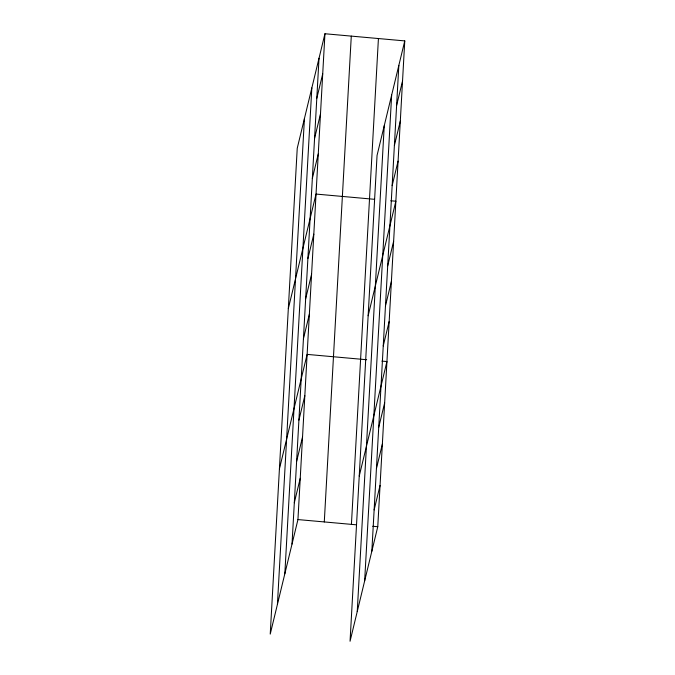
<?xml version="1.0" encoding="UTF-8"?>
<svg xmlns="http://www.w3.org/2000/svg" width="675" height="675" viewBox="0 0 675 675"><rect width="100%" height="100%" fill="white"/><g stroke="black" fill="none" stroke-linecap="round" stroke-linejoin="round"><path stroke-width="1.01" d="M277.425 604.378L304.425 118.555M284.833 573.767L311.833 87.936M292.022 544.05L319.022 58.227M324.945 33.75L297.236 148.272L270.236 634.095L297.945 519.573L324.945 33.75L404.764 40.905L377.764 526.728L350.055 641.25L377.055 155.427L404.764 40.905M324.287 521.935L351.287 36.112M351.422 524.374L378.422 38.542M357.244 611.533L384.244 125.71M364.652 580.922L391.652 95.091M371.841 551.205L398.841 65.382M316.794 98.305L322.718 73.828M314.567 138.383L320.49 113.915M312.339 178.462L318.262 153.993M288.326 308.593L316.035 194.071L374.574 199.319M307.884 258.626L313.808 234.149M305.657 298.704L311.58 274.236M303.429 338.791L309.352 314.314M279.416 468.914L307.125 354.392L366.677 359.733M298.907 420.162L304.83 395.693M296.612 461.455L302.535 436.987M294.317 502.757L300.24 478.28M396.613 105.46L402.536 80.983M394.386 145.538L400.309 121.07M392.158 185.625L398.081 161.148M368.145 315.748L395.854 201.226L390.791 200.77M387.703 265.781L393.626 241.312M385.476 305.859L391.399 281.391M383.248 345.946L389.171 321.469M359.235 476.069L386.944 361.547L381.881 361.1M378.726 427.317L384.649 402.848M376.431 468.61L382.354 444.142M374.136 509.912L380.059 485.435M297.945 519.573L356.484 524.821M372.701 526.281L377.764 526.728"/></g></svg>
